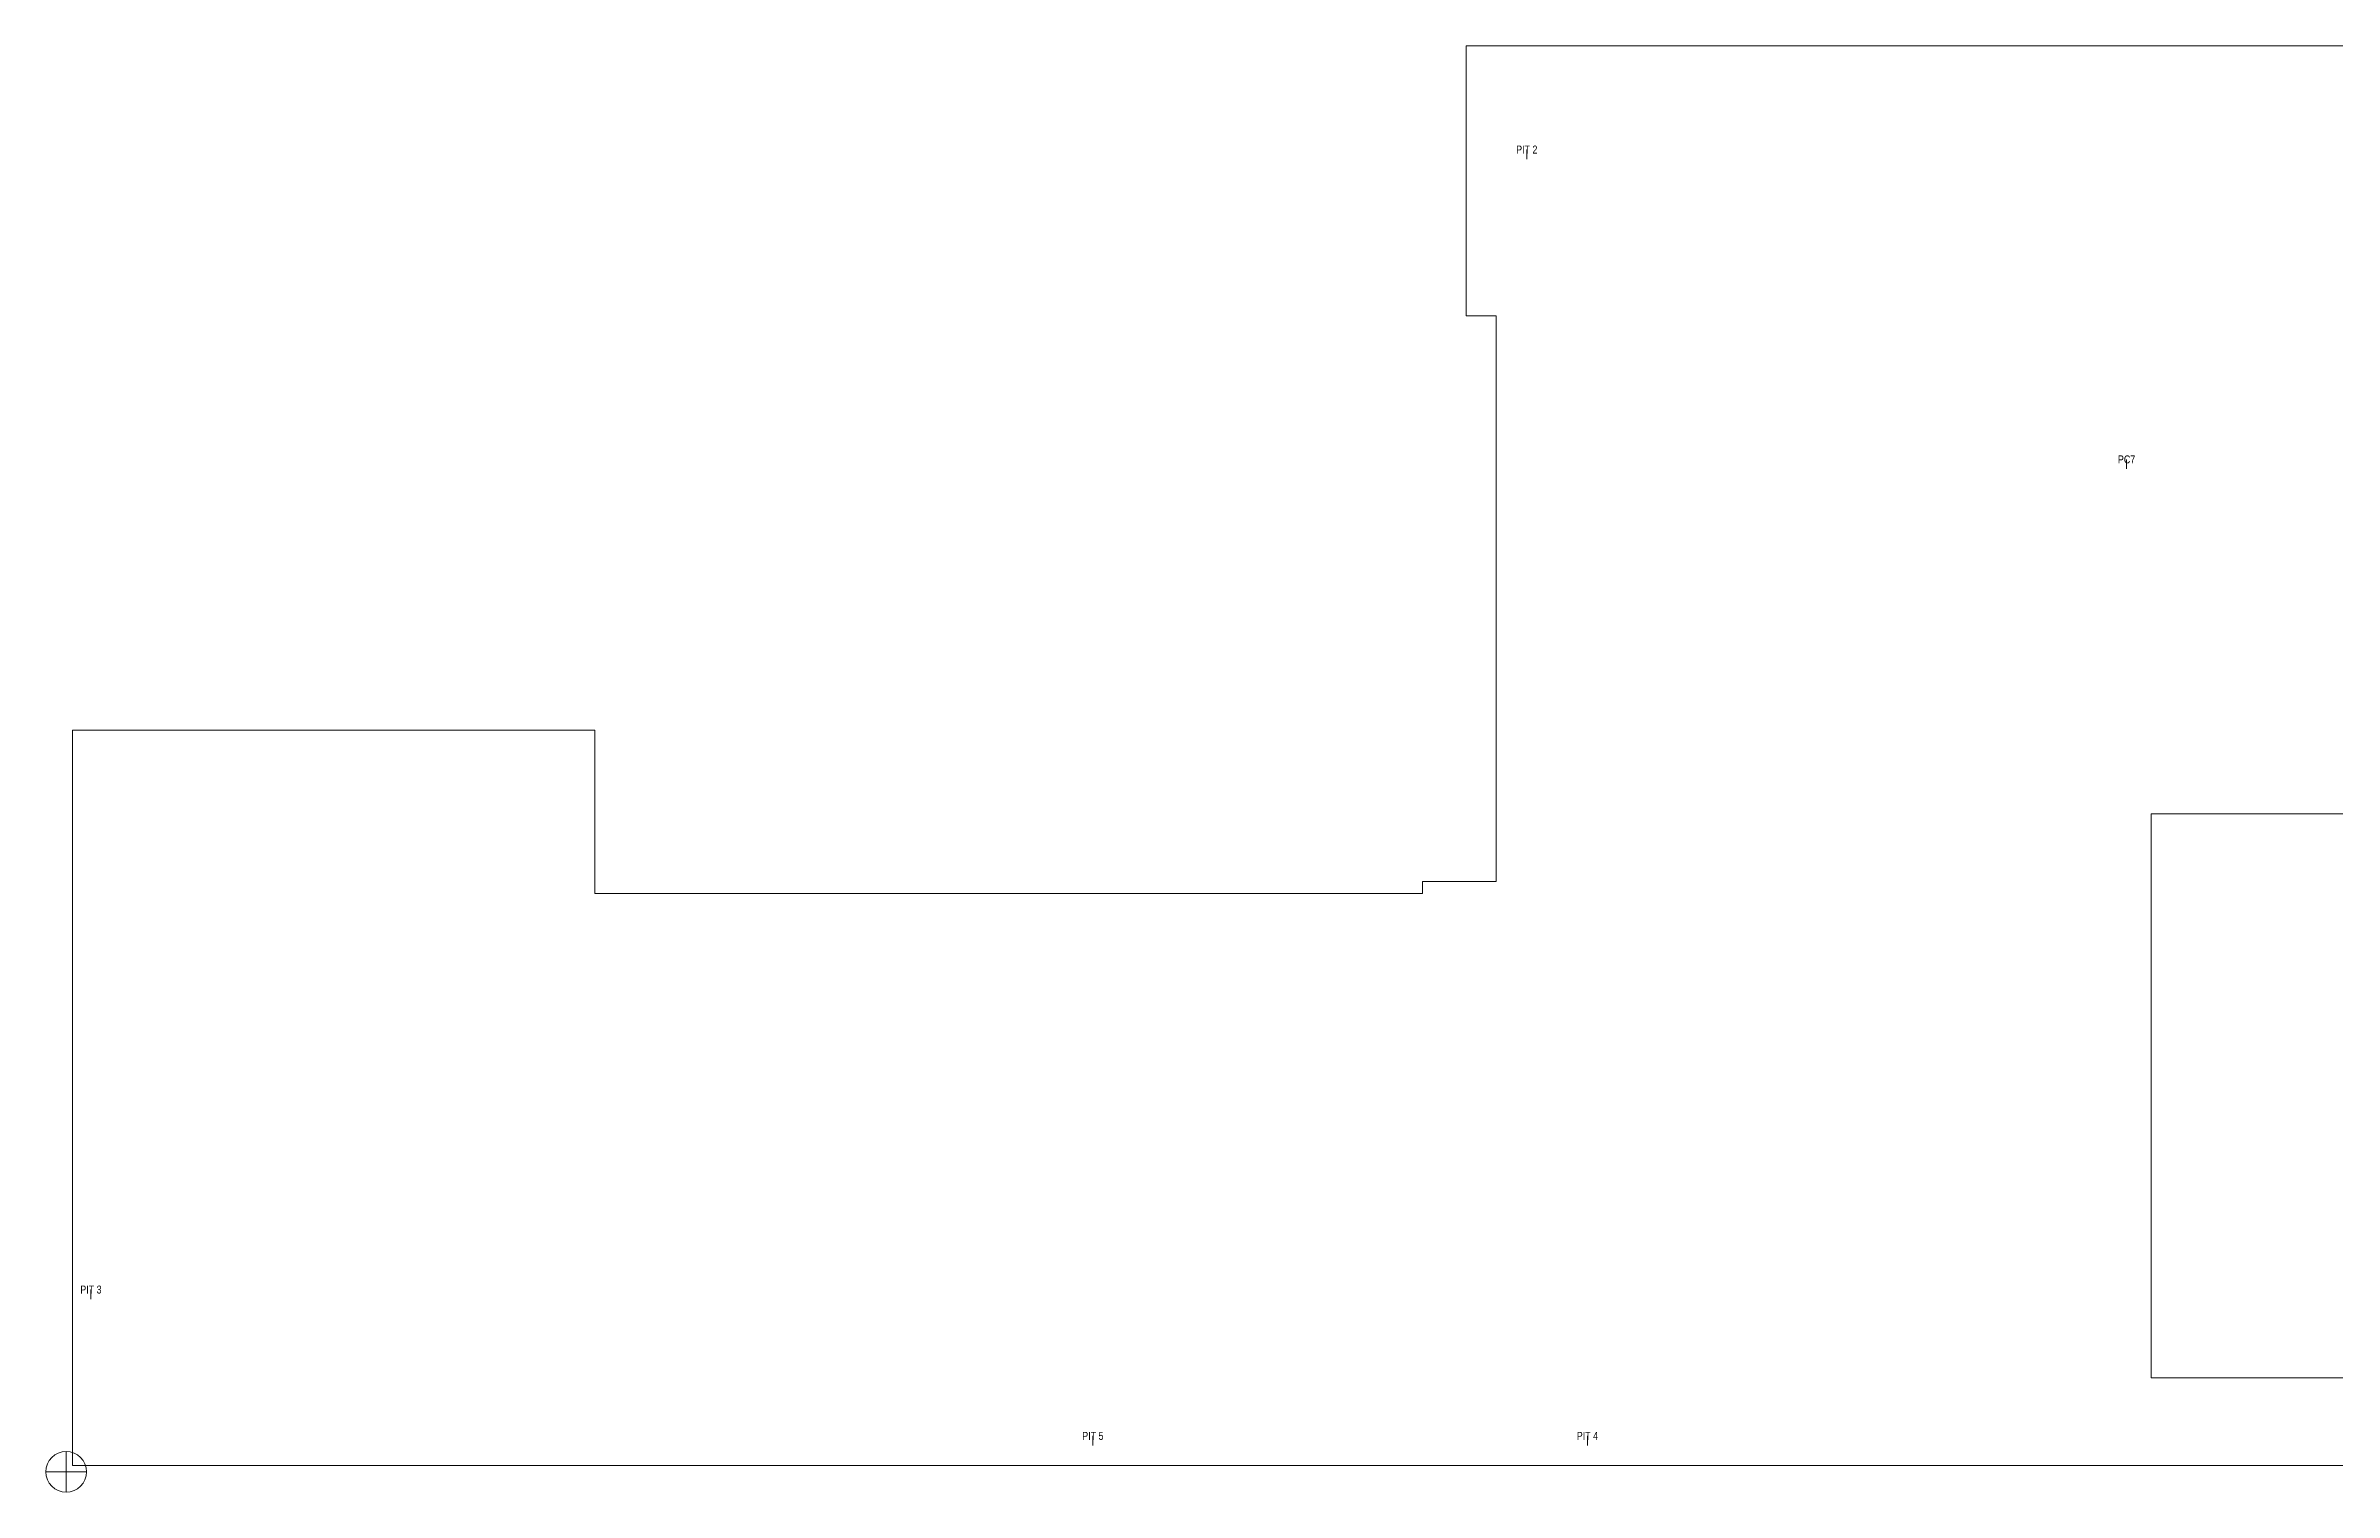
# Model space of a CAD drawing. Header units: millimetres. Extents: x -259680 to 286077, y -1281 to 94455.
# Drawn here: x -1281 to 142398, y -1281 to 89500 of the extents above; entities that cross this region are included whole.
import ezdxf
from ezdxf.enums import TextEntityAlignment as Align

# ---------------------------------------------------------------- set-up
doc = ezdxf.new("R2010")
doc.units = ezdxf.units.MM
doc.layers.get('0').update_dxf_attribs({"lineweight": 20})
doc.layers.get('Defpoints').update_dxf_attribs({"color": 151, "lineweight": 9})
for name, color, linetype, lineweight in [('NDC_S_ANNO', 7, 'Continuous', 20), ('NDC_S_DIM', 1, 'Continuous', 15), ('NDC_S_VN TEXT', 7, 'Continuous', 20)]:
    doc.layers.add(name, color=color, linetype=linetype, lineweight=lineweight)
doc.styles.add('ARIAL', font='arial.ttf', dxfattribs={"width": 0.8})
doc.styles.add('NDC_DIM', font='', dxfattribs={"width": 0.75})
doc.styles.get('NDC_DIM').set_extended_font_data('Dotum')
doc.dimstyles.new('NDC_dim_iso', dxfattribs={"dimtxt": 2.2, "dimasz": 1, "dimexe": 1.5, "dimexo": 2.5, "dimgap": 1, "dimtad": 1, "dimdec": 0, "dimzin": 0, "dimdsep": 46, "dimtxsty": 'NDC_DIM', "dimblk": 'DIMMARK', "dimcen": 0.09, "dimdle": 1.2, "dimclrd": 1, "dimclre": 1, "dimclrt": 3, "dimadec": 0, "dimazin": 0, "dimtfac": 1, "dimtdec": 0, "dimtix": 1, "dimtofl": 0, "dimtmove": 0, "dimatfit": 3, "dimfxl": 6, "dimfxlon": 1, "dimtolj": 1, "dimtzin": 0, "dimarcsym": 0})

# ---------------------------------------------------------------- blocks, each defined once
blk = doc.blocks.new('DIMMARK')
at = {"layer": 'NDC_S_DIM', "color": 1}
blk.add_line((-1.5, 0), (1, 0), dxfattribs=at)
at = {"layer": 'NDC_S_DIM', "color": 2, "const_width": 0.1}
blk.add_lwpolyline([(-0.42, -0.42), (0.42, 0.42)], dxfattribs=at)
blk = doc.blocks.new('*U221')
at = {"layer": 'NDC_S_ANNO', "ltscale": 0.8, "style": 'ARIAL', "width": 0.8, "flags": 1}
blk.add_attdef('CHU_THICH', text='', height=2.5, dxfattribs=at).set_placement((0, 0), align=Align.MIDDLE_CENTER)
at = {"layer": 'NDC_S_ANNO', "ltscale": 0.8, "style": 'ARIAL', "width": 0.8}
blk.add_attdef('TEN', text='', height=2.5, dxfattribs=at).set_placement((0, 3), align=Align.MIDDLE_CENTER)
at = {"layer": 'Defpoints'}
blk.add_leader([(0, 0), (0, 3)], dimstyle='NDC_dim_iso', override={"dimgap": 0.625, "dimtad": 0}, dxfattribs=at)

msp = doc.modelspace()

# ---------------------------------------------------------------- hatches: boundary and pattern name
at = {"layer": 'NDC_S_DIM', "ltscale": 100}
h = msp.add_hatch(dxfattribs=at)
h.set_pattern_fill('CROSS', color=256, scale=50)
h.paths.add_polyline_path([(87300, 89500), (87300, 71950), (63350, 71950), (63350, 66800), (44500, 66800), (44500, 64200), (3550, 64200), (3550, 89500)], flags=17)
h.paths.add_polyline_path([(87300, 89500), (87300, 71950), (63350, 71950), (63350, 66800), (44500, 66800), (44500, 64200), (3550, 64200), (3550, 89500)], flags=17)

# ---------------------------------------------------------------- linework, layer by layer
at = {"ltscale": 100}
for points in [[(155662.3, 400), (400, 400), (400, 46550), (33200, 46550), (33200.1, 36299.4), (85150, 36300.1), (85150, 37050), (89779.8, 37050.1), (89779.8, 72550), (87900, 72550), (87900, 89500), (177131.7, 89500)], [(150350, 41299.8), (130900, 41299.8), (130900, 5899.5), (155662.3, 5899.5)]]:
    msp.add_lwpolyline(points, dxfattribs=at)
at = {"layer": 'Defpoints'}
for p, q in [((0, 1280.7), (0, -1280.7)), ((-1280.7, 0), (1280.7, 0))]:
    msp.add_line(p, q, dxfattribs=at)
msp.add_circle((0, 0), 1280.7, dxfattribs=at)

# ---------------------------------------------------------------- block references
at = {"layer": 'NDC_S_VN TEXT', "xscale": 200, "yscale": 200, "zscale": 200}
for p, values in [((91704.5, 82387.2), {'TEN': 'PIT 2'}), ((129361.7, 62940), {'TEN': 'PC7'}), ((1554.5, 10837.2), {'TEN': 'PIT 3'}), ((64461.7, 1655.8), {'TEN': 'PIT 5'}), ((95511.7, 1655.8), {'TEN': 'PIT 4'})]:
    msp.add_blockref('*U221', p, dxfattribs=at).add_auto_attribs(values)

doc.saveas('drawing.dxf')
